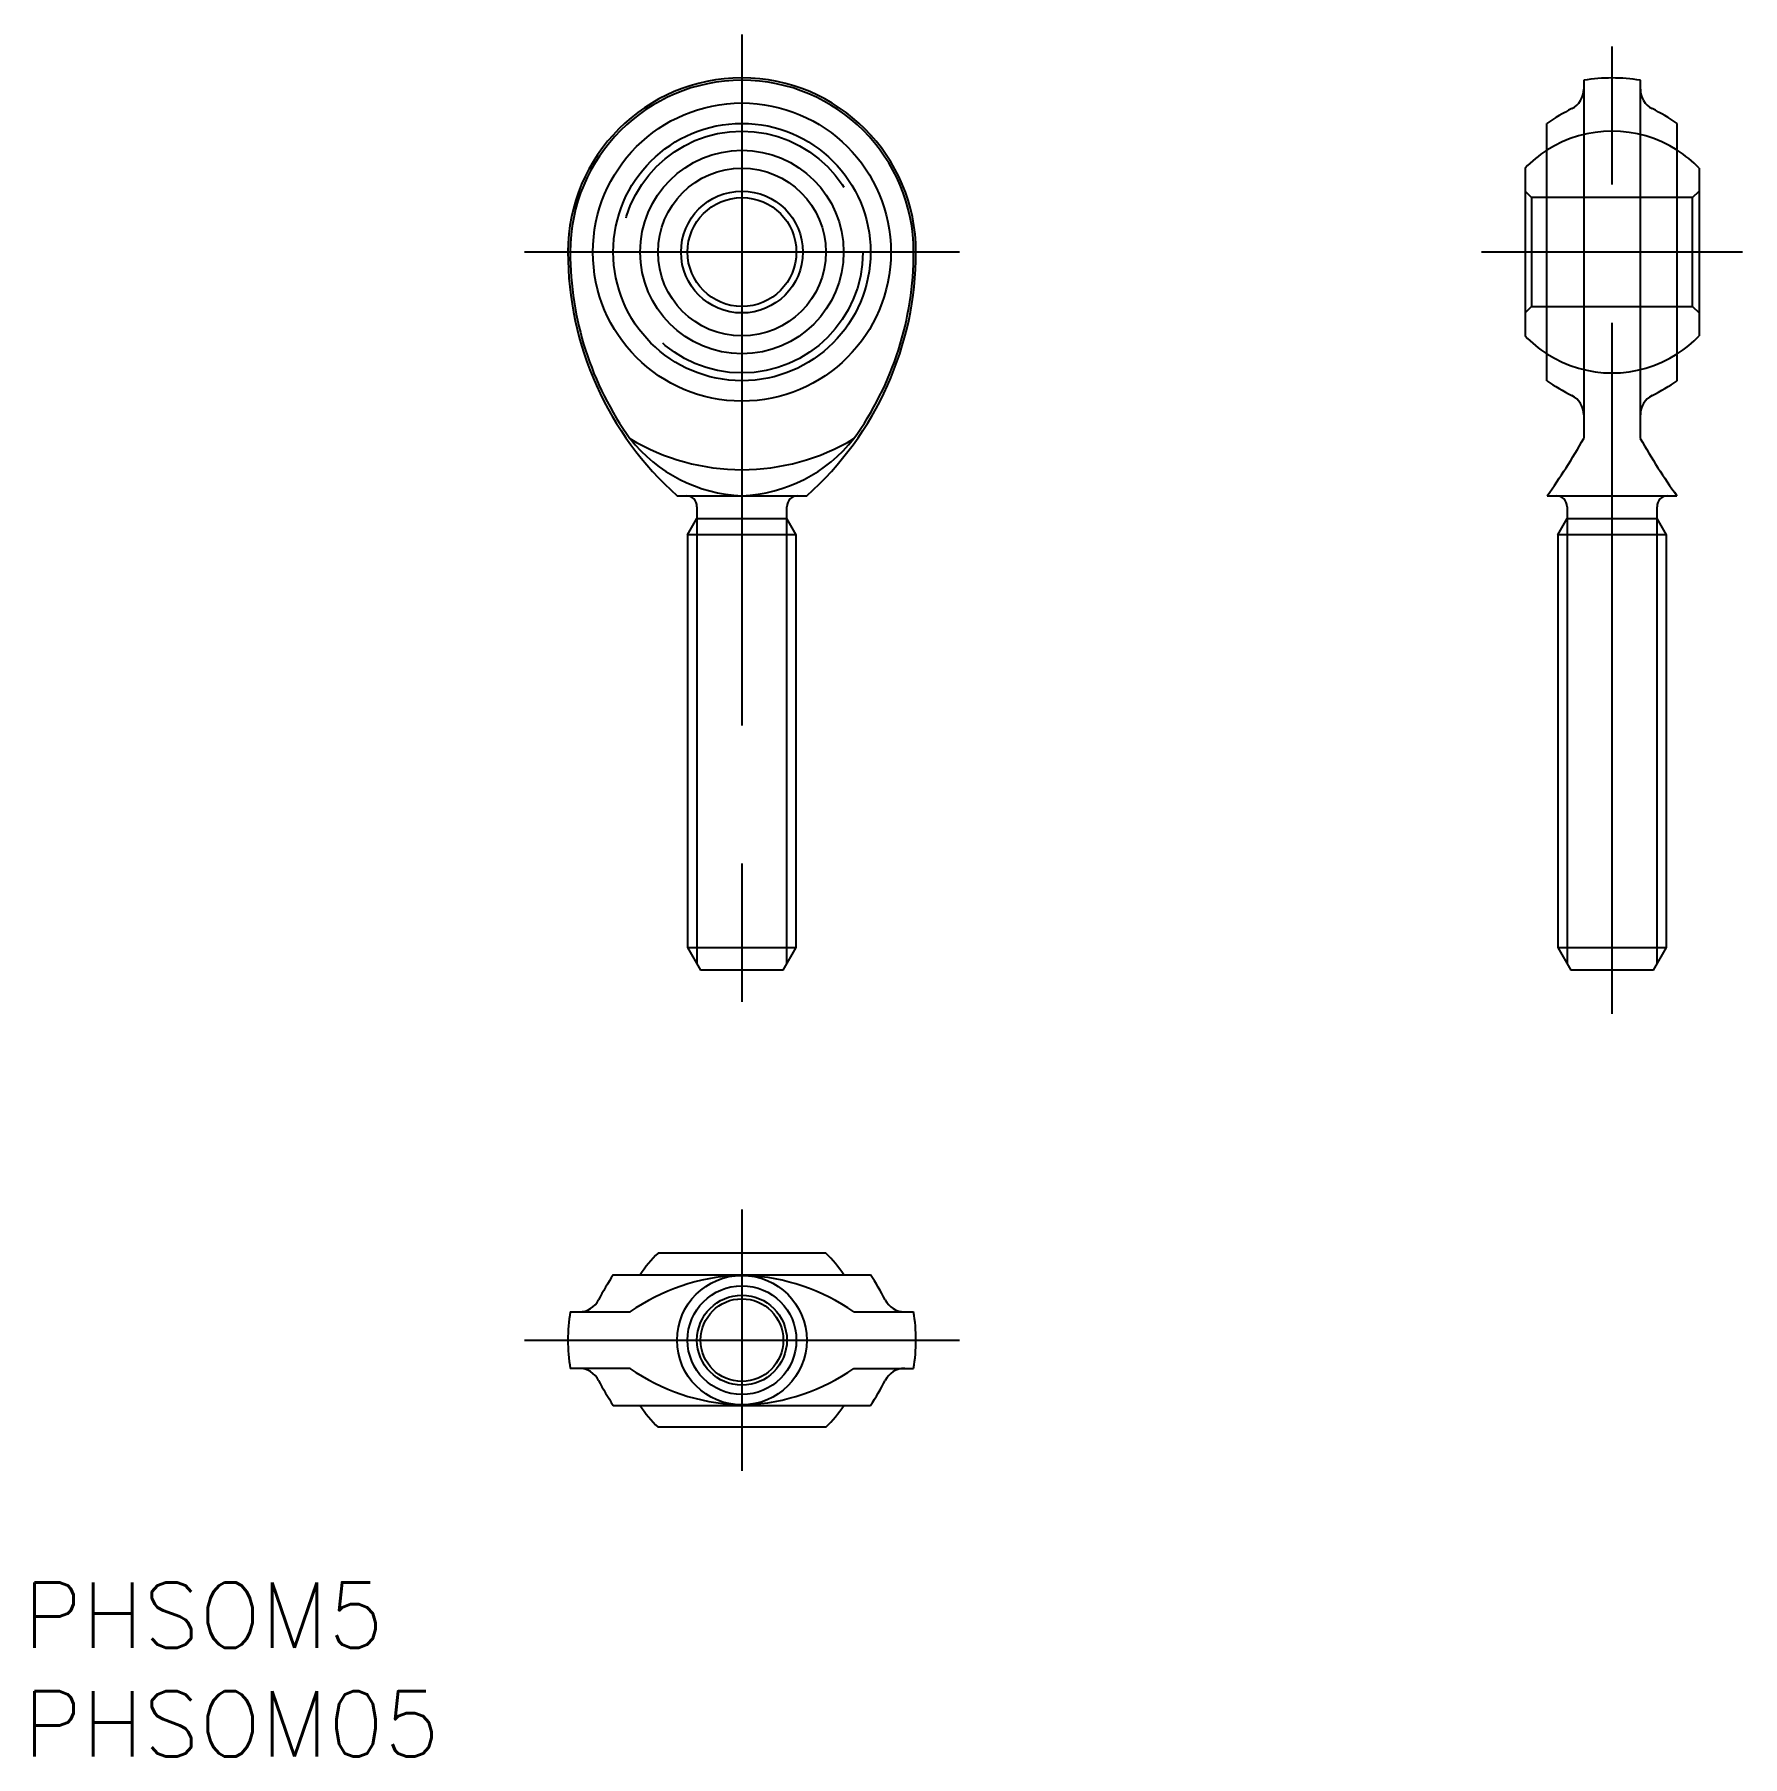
# Model space of a CAD drawing. Extents: x -32.5 to 46, y -19.1 to 60.
import ezdxf

# ---------------------------------------------------------------- set-up
doc = ezdxf.new("R2010")
doc.units = 0
doc.linetypes.add('CENTER', pattern=[50.8, 31.75, -6.35, 6.35, -6.35])
doc.linetypes.add('DASHED', pattern=[19.05, 12.7, -6.35])
doc.layers.get('0').update_dxf_attribs({"linetype": 'CONTINUOUS'})
doc.layers.add('CENTER', color=1, linetype='CENTER')
doc.styles.get("Standard").update_dxf_attribs({"font": 'txt.shx', "height": 3, "bigfont": 'bigfont.shx'})

msp = doc.modelspace()

# ---------------------------------------------------------------- linework, layer by layer
at = {"color": 7, "linetype": 'CONTINUOUS'}
for p, q in [((38.7, 57.894), (38.7, 41.426)), ((41.3, 41.426), (41.3, 57.894)), ((37, 44.086), (37, 55.914)), ((43, 44.086), (43, 55.914)), ((36, 53.856), (36, 46.144)), ((44, 53.856), (44, 46.144)), ((-2.978, 38.8), (2.978, 38.8)), ((37.022, 38.8), (42.978, 38.8)), ((-2.067, 38.3), (-2.067, 37.75)), ((2.067, 37.75), (2.067, 38.3)), ((37.933, 38.3), (37.933, 37.75)), ((42.067, 37.75), (42.067, 38.3)), ((-2.5, 37), (-2.067, 37.75)), ((-2.067, 37.75), (2.067, 37.75)), ((2.5, 37), (2.067, 37.75)), ((37.5, 37), (37.933, 37.75)), ((37.933, 37.75), (42.067, 37.75)), ((42.5, 37), (42.067, 37.75)), ((2.5, 37), (-2.5, 37)), ((-2.5, 37), (-2.5, 18.039)), ((2.5, 18.039), (2.5, 37)), ((37.5, 37), (37.5, 18.039)), ((42.5, 37), (37.5, 37)), ((42.5, 18.039), (42.5, 37)), ((-2.5, 18.039), (2.5, 18.039)), ((-2.5, 18.039), (-1.9, 17)), ((1.9, 17), (2.5, 18.039)), ((37.5, 18.039), (42.5, 18.039)), ((37.5, 18.039), (38.1, 17)), ((41.9, 17), (42.5, 18.039)), ((1.9, 17), (-1.9, 17)), ((41.9, 17), (38.1, 17)), ((3.856, 4), (-3.856, 4)), ((-5.914, 3), (5.914, 3)), ((-7.894, 1.3), (-5.146, 1.3)), ((5.146, 1.3), (7.894, 1.3)), ((-5.146, -1.3), (-7.894, -1.3)), ((5.146, -1.3), (7.894, -1.3)), ((-5.914, -3), (5.914, -3)), ((3.856, -4), (-3.856, -4))]:
    msp.add_line(p, q, dxfattribs=at)
at = {"color": 3, "linetype": 'DASHED'}
for p, q in [((36.3, 52.5), (36, 52.8)), ((36.3, 52.5), (36.3, 47.5)), ((43.7, 52.5), (36.3, 52.5)), ((43.7, 52.5), (44, 52.8)), ((43.7, 47.5), (43.7, 52.5)), ((36.3, 47.5), (36, 47.2)), ((36.3, 47.5), (43.7, 47.5)), ((43.7, 47.5), (44, 47.2))]:
    msp.add_line(p, q, dxfattribs=at)
at = {"color": 3, "linetype": 'CONTINUOUS'}
for p, q in [((-2.067, 37.75), (-2.067, 17.289)), ((2.067, 17.289), (2.067, 37.75)), ((37.933, 37.75), (37.933, 17.289)), ((42.067, 17.289), (42.067, 37.75))]:
    msp.add_line(p, q, dxfattribs=at)
at = {"color": 7, "linetype": 'CONTINUOUS'}
for centre, radius in [((0, 50), 6.85), ((0, 50), 5.914), ((0, 50), 4.676), ((0, 50), 3.856), ((0, 50), 2.8), ((0, 50), 2.5), ((0, 0), 2.978), ((0, 0), 2.5), ((0, 0), 1.9)]:
    msp.add_circle(centre, radius, dxfattribs=at)
at = {"color": 3, "linetype": 'DASHED'}
msp.add_circle((0, 50), 5.556, dxfattribs=at)
at = {"color": 3, "linetype": 'CONTINUOUS'}
msp.add_circle((0, 0), 2.067, dxfattribs=at)
at = {"color": 7, "linetype": 'CONTINUOUS'}
for centre, radius, start, end in [((0, 50), 8, 0, 180), ((0, 50), 7.894, 0, 180), ((40, 50), 8, 80.64796, 99.35204), ((37.7, 57.482), 1, 296.95929, 0), ((42.3, 57.482), 1, 180, 243.04071), ((43.191, 46.686), 11.112, 116.95929, 123.85901), ((36.809, 46.686), 11.112, 56.14099, 63.04071), ((40, 50), 5.556, 122.6807, 136.04973), ((40, 50), 5.556, 43.95027, 57.3193), ((7, 50), 15, 180, 228.30245), ((6.818, 49.987), 14.712, 179.94898, 215.5856), ((-7, 50), 15, 311.69755, 0), ((-6.823, 49.988), 14.717, 324.42033, 0.04509), ((40, 50), 5.556, 223.95027, 237.3193), ((40, 50), 5.556, 302.6807, 316.04973), ((43.191, 53.314), 11.112, 236.14099, 243.04071), ((36.809, 53.314), 11.112, 296.95929, 303.85901), ((37.7, 42.518), 1, 0, 63.04071), ((42.3, 42.518), 1, 116.95929, 180), ((0, 50), 10, 239.02796, 300.97204), ((0.283, 45.71), 6.915, 218.27691, 267.65777), ((-0.303, 45.749), 6.956, 272.49501, 321.57032), ((11.455, 56.987), 31.375, 324.57372, 330.26664), ((68.496, 56.956), 31.318, 209.72815, 215.43149), ((-2.567, 38.3), 0.5, 0, 90), ((2.567, 38.3), 0.5, 90, 180), ((37.433, 38.3), 0.5, 0, 90), ((42.567, 38.3), 0.5, 90, 180), ((0, 0), 5.556, 133.95027, 147.3193), ((0, 0), 5.556, 32.6807, 46.04973), ((3.314, -3.191), 11.112, 146.14099, 153.04071), ((0.226, -6.446), 9.427, 92.64503, 124.74302), ((-0.232, -6.464), 9.445, 55.28909, 87.29678), ((-3.314, -3.191), 11.112, 26.95929, 33.85901), ((-7.482, 2.3), 1, 270, 333.04071), ((7.482, 2.3), 1, 206.95929, 270), ((0, 0), 8, 170.64796, 189.35204), ((0, 0), 8, 350.64796, 9.35204), ((-7.482, -2.3), 1, 26.95929, 90), ((0.232, 6.464), 9.445, 235.28909, 267.29678), ((-0.226, 6.446), 9.427, 272.64503, 304.74302), ((7.482, -2.3), 1, 90, 153.04071), ((3.314, 3.191), 11.112, 206.95929, 213.85901), ((-3.314, 3.191), 11.112, 326.14099, 333.04071), ((0, 0), 5.556, 212.6807, 226.04973), ((0, 0), 5.556, 313.95027, 327.3193)]:
    msp.add_arc(centre, radius, start, end, dxfattribs=at)
at = {"color": 3, "linetype": 'DASHED'}
for start, end in [(57.3193, 122.6807), (237.3193, 302.6807)]:
    msp.add_arc((40, 50), 5.556, start, end, dxfattribs=at)
at = {"layer": 'CENTER', "color": 1, "linetype": 'CENTER'}
for p, q in [((0, 60), (0, 15)), ((40, 15), (40, 60)), ((10, 50), (-10, 50)), ((46, 50), (34, 50)), ((0, 6), (0, -6)), ((-10, 0), (10, 0))]:
    msp.add_line(p, q, dxfattribs=at)

# ---------------------------------------------------------------- texts
at = {"color": 7, "linetype": 'CONTINUOUS'}
for s, p in [('PHSOM5', (-33.04, -14.135)), ('PHSOM05', (-33.04, -19.135))]:
    msp.add_text(s, height=3, dxfattribs=at).set_placement(p)

doc.saveas('drawing.dxf')
